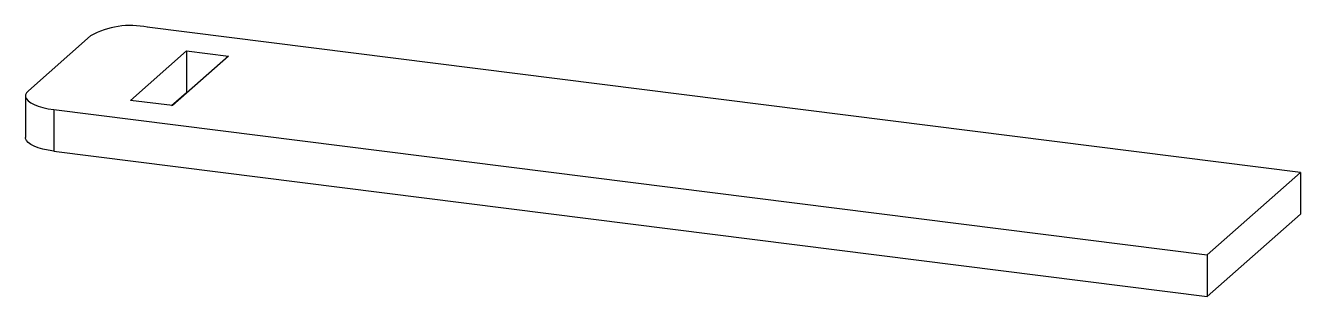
# Paper-space layout '_Dimetric' of a CAD drawing. Header units: millimetres. Extents: x -72 to 73, y -13 to 18.
import ezdxf

# ---------------------------------------------------------------- set-up
doc = ezdxf.new("R2010")
doc.units = ezdxf.units.MM

psp = doc.layouts.new('_Dimetric')

# ---------------------------------------------------------------- linework, layer by layer
at = {"color": 7, "linetype": 'Continuous', "lineweight": 25}
for p, q in [((-64.28, 16.38), (-71.35, 10.14)), ((73.12, 0.85), (-57.84, 17.35)), ((-59.77, 9.04), (-53.41, 14.65)), ((-53.41, 14.65), (-48.64, 14.05)), ((-53.41, 14.65), (-53.41, 9.94)), ((-48.64, 14.05), (-55, 8.44)), ((-71.68, 9.55), (-71.68, 4.84)), ((-55, 8.44), (-59.77, 9.04)), ((-55.1, 8.45), (-53.41, 9.94)), ((-53.41, 9.94), (-53.32, 9.92)), ((-68.44, 7.99), (62.51, -8.51)), ((-68.44, 7.99), (-68.44, 3.28)), ((-68.44, 3.28), (62.51, -13.22)), ((62.51, -8.51), (73.12, 0.85)), ((73.12, 0.85), (73.12, -3.87)), ((62.51, -13.22), (73.12, -3.87)), ((62.51, -8.51), (62.51, -13.22))]:
    psp.add_line(p, q, dxfattribs=at)
at = {"color": 7, "linetype": 'Continuous', "lineweight": 25, "flags": 128}
for points in [[(-71.35, 10.14), (-71.56, 9.91), (-71.66, 9.68), (-71.66, 9.44), (-71.57, 9.2), (-71.37, 8.98), (-71.07, 8.76), (-70.69, 8.56), (-70.23, 8.38), (-69.69, 8.22), (-69.09, 8.09), (-68.44, 7.99)], [(-68.44, 3.28), (-69.09, 3.38), (-69.69, 3.51), (-70.23, 3.66), (-70.69, 3.84), (-71.07, 4.04), (-71.37, 4.26), (-71.57, 4.49), (-71.66, 4.73), (-71.68, 4.84)]]:
    psp.add_lwpolyline(points, dxfattribs=at)
at = {"color": 7, "linetype": 'Continuous', "lineweight": 25}
psp.add_arc((-59.73, 8.03), 9.51, 78.5134, 118.6011, dxfattribs=at)

doc.saveas('drawing.dxf')
